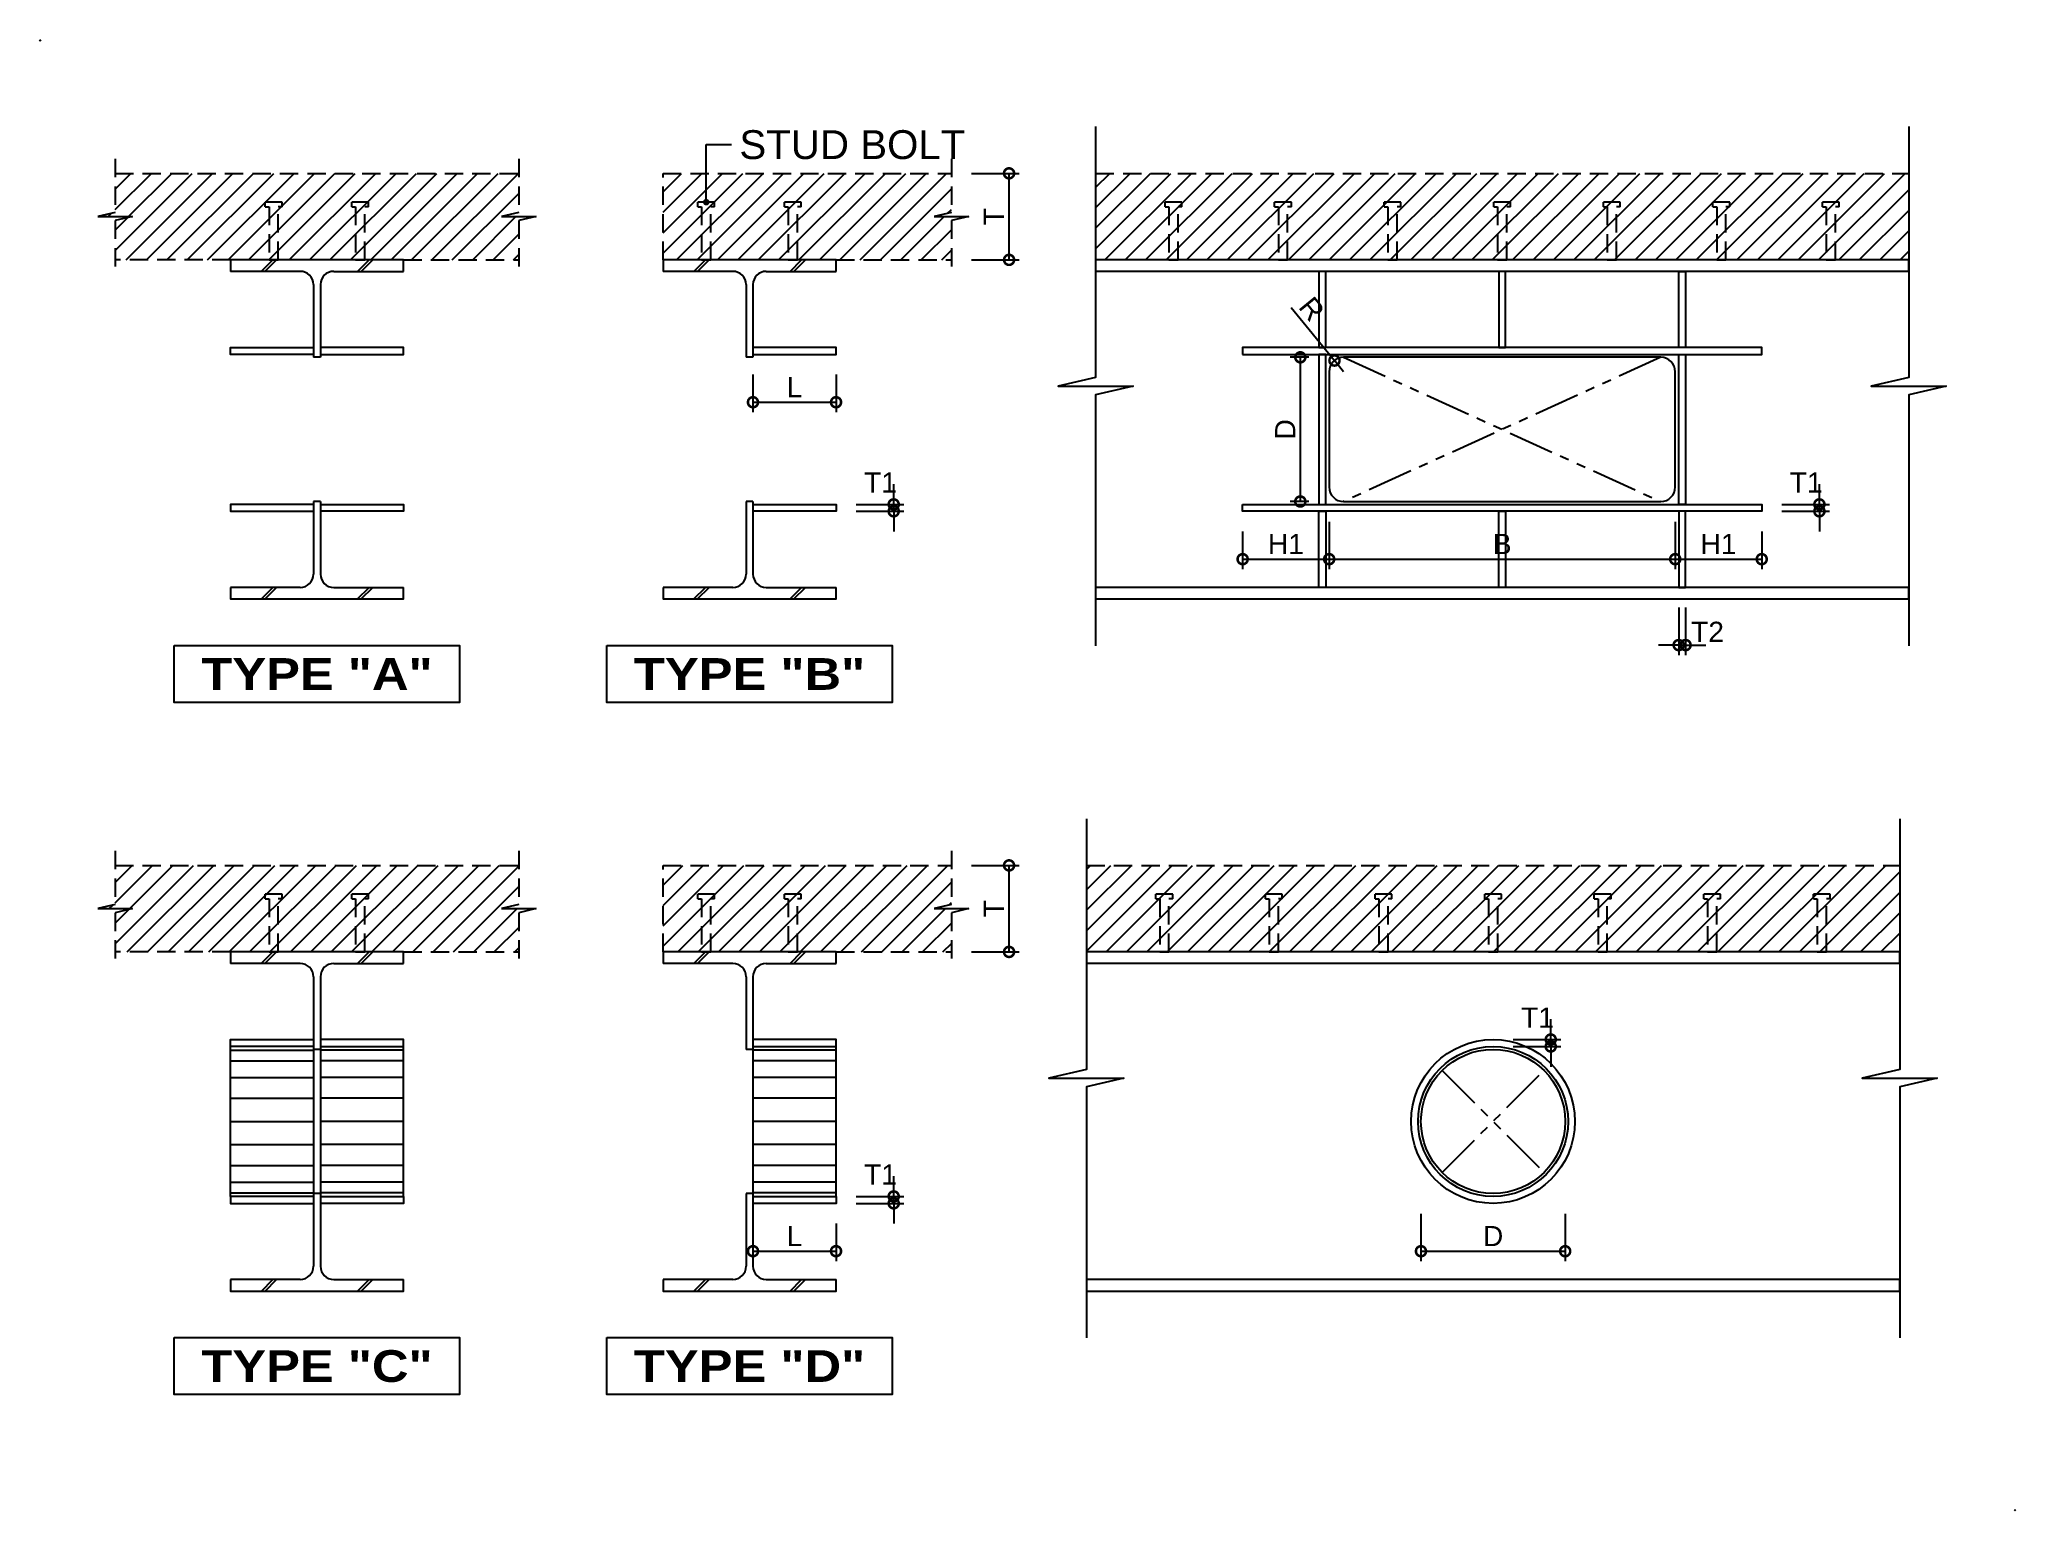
# Model space of a CAD drawing. Header units: millimetres. Extents: x 6012 to 9438, y 2332 to 4882.
import ezdxf
from ezdxf.enums import TextEntityAlignment as Align

# ---------------------------------------------------------------- set-up
doc = ezdxf.new("R2010")
doc.units = ezdxf.units.MM
doc.header["$LTSCALE"] = 5
doc.header["$PDMODE"] = 3
doc.linetypes.add('HIDDEN', pattern=[9.525, 6.35, -3.175])
doc.linetypes.add('PHANTOM2', pattern=[31.75, 15.875, -3.175, 3.175, -3.175, 3.175, -3.175])
doc.layers.get('Defpoints').update_dxf_attribs({"color": 251})
for name, color, linetype in [('Dimension', 1, 'Continuous'), ('Dummy', 252, 'Continuous'), ('Option', 252, 'HIDDEN'), ('Option-Hatch', 251, 'HIDDEN'), ('Steel', 7, 'Continuous'), ('Text', 3, 'HIDDEN'), ('WebOpen', 3, 'Continuous')]:
    doc.layers.add(name, color=color, linetype=linetype)
doc.styles.add('DimText', font='arial.ttf')
doc.styles.add('Legend', font='arial.ttf')
doc.styles.add('Title', font='ariblk.ttf')
doc.dimstyles.new('Dim', dxfattribs={"dimscale": 35, "dimtxt": 1, "dimasz": 1, "dimexe": 0.5, "dimexo": 1, "dimgap": 0.25, "dimtad": 1, "dimtoh": 1, "dimdec": 0, "dimdsep": 46, "dimtxsty": 'DimText', "dimblk": 'DOTSMALL', "dimcen": 1, "dimclrd": 256, "dimclre": 256, "dimclrt": 7, "dimadec": 0, "dimazin": 0, "dimtfac": 1, "dimtdec": 0, "dimtix": 1, "dimtmove": 2, "dimatfit": 3, "dimldrblk": 'DOTSMALL', "dimfxl": 0, "dimtolj": 1, "dimtzin": 0, "dimarcsym": 0})
pattern_1 = [(45, (0, 0), (-17.67767, 17.67767), [])]

# ---------------------------------------------------------------- blocks, each defined once
blk = doc.blocks.new('*U33')
for p, q in [((275, 125), (-275, 125)), ((-300, 100), (-300, -100)), ((300, -100), (300, 100)), ((-275, -125), (275, -125))]:
    blk.add_line(p, q)
at = {"color": 1, "linetype": 'PHANTOM2'}
for p, q in [((-275, 125), (275, -125)), ((275, 125), (-275, -125))]:
    blk.add_line(p, q, dxfattribs=at)
for points in [[(-450, 130), (450, 130), (450, 142), (-450, 142)], [(-450, -130), (450, -130), (450, -142), (-450, -142)]]:
    blk.add_lwpolyline(points, close=True)
for centre, start, end in [((-275, 100), 90, 180), ((275, 100), 0, 90), ((-275, -100), 180, 270), ((275, -100), 270, 0)]:
    blk.add_arc(centre, 25, start, end)
blk = doc.blocks.new('*U28')
for p, q in [((0, -20), (-1410, -20)), ((0, -568), (-1410, -568))]:
    blk.add_line(p, q)
for points in [[(0, -20), (0, 0), (-1410, 0)], [(-1410, -588), (0, -588), (0, -568)]]:
    blk.add_lwpolyline(points)
blk = doc.blocks.new('*U15')
blk.add_lwpolyline([(-450, 0), (-15, 0), (0, -65), (0, 0), (0, 65), (15, 0), (450, 0)])
blk = doc.blocks.new('*U7')
at = {"color": 1}
for p, q in [((-96.6, -20), (-76.6, 0)), ((-90.2, -20), (-70.2, 0)), ((70.3, -20), (90.3, 0)), ((76.8, -20), (96.8, 0)), ((-96.4, -588), (-76.4, -568)), ((-90, -588), (-70, -568)), ((70.3, -588), (90.3, -568)), ((76.8, -588), (96.8, -568))]:
    blk.add_line(p, q, dxfattribs=at)
for p, q in [((-29, -20), (-150, -20)), ((29, -20), (150, -20)), ((-6, -43), (-6, -169)), ((6, -43), (6, -169)), ((6, -169), (-6, -169)), ((6, -419), (-6, -419)), ((-6, -419), (-6, -545)), ((6, -419), (6, -545)), ((-29, -568), (-150, -568)), ((29, -568), (150, -568))]:
    blk.add_line(p, q)
for points in [[(150, -20), (150, 0), (-150, 0), (-150, -20)], [(-150, -568), (-150, -588), (150, -588), (150, -568)]]:
    blk.add_lwpolyline(points)
for centre, start, end in [((-29, -43), 0, 90), ((29, -43), 90, 180), ((-29, -545), 270, 0), ((29, -545), 180, 270)]:
    blk.add_arc(centre, 23, start, end)
blk = doc.blocks.new('*U2')
for p, q in [((14.5, 100), (-14.5, 100)), ((-14.5, 92), (-14.5, 100)), ((-14.5, 92), (-8, 92)), ((-8, 92), (-8, 0)), ((8, 0), (8, 92)), ((14.5, 92), (8, 92)), ((14.5, 92), (14.5, 100)), ((-8, 0), (8, 0))]:
    blk.add_line(p, q)
blk = doc.blocks.new('*U4')
blk.add_lwpolyline([(-100, 0), (-7, 0), (0, -30), (0, 0), (0, 30), (7, 0), (100, 0)])
blk = doc.blocks.new('*U9')
for points in [[(-6, 130), (-150, 130), (-150, 142), (-6, 142)], [(6, 130), (150, 130), (150, 142), (6, 142)], [(-6, -130), (-150, -130), (-150, -142), (-6, -142)], [(6, -130), (150, -130), (150, -142), (6, -142)]]:
    blk.add_lwpolyline(points)
blk = doc.blocks.new('_DotSmall')
at = {"color": 0, "linetype": 'ByBlock', "const_width": 0.5}
blk.add_lwpolyline([(-0.0625, 0, 1), (0.0625, 0, 1)], format="xyb", close=True, dxfattribs=at)
blk = doc.blocks.new('*D17')
at = {"layer": 'Defpoints', "color": 0}
for p in [(8247.9, 4081.2), (8847.9, 4081.2), (8847.9, 3981.2)]:
    blk.add_point(p, dxfattribs=at)
at = {"layer": 'Dimension', "lineweight": -2}
for p, q in [((8247.9, 4046.2), (8247.9, 3963.8)), ((8847.9, 4046.2), (8847.9, 3963.8)), ((8247.9, 3981.2), (8847.9, 3981.2))]:
    blk.add_line(p, q, dxfattribs=at)
at = {"layer": 'Dimension', "lineweight": -2, "xscale": 35, "yscale": 35, "zscale": 35, "rotation": 180}
blk.add_blockref('_DotSmall', (8247.9, 3981.2), dxfattribs=at)
at = {"layer": 'Dimension', "lineweight": -2, "xscale": 35, "yscale": 35, "zscale": 35}
blk.add_blockref('_DotSmall', (8847.9, 3981.2), dxfattribs=at)
at = {"layer": 'Dimension', "color": 7, "insert": (8547.9, 4007.5), "char_height": 35, "attachment_point": 5, "style": 'DimText'}
blk.add_mtext('\\A1;B', dxfattribs=at)
blk = doc.blocks.new('*D18')
at = {"layer": 'Defpoints', "color": 0}
for p in [(8247.9, 4331.2), (8197.9, 4081.2), (8247.9, 4081.2)]:
    blk.add_point(p, dxfattribs=at)
at = {"layer": 'Dimension', "lineweight": -2}
for p, q in [((8212.9, 4331.2), (8180.4, 4331.2)), ((8197.9, 4331.2), (8197.9, 4081.2)), ((8212.9, 4081.2), (8180.4, 4081.2))]:
    blk.add_line(p, q, dxfattribs=at)
at = {"layer": 'Dimension', "lineweight": -2, "xscale": 35, "yscale": 35, "zscale": 35}
for p, rotation in [((8197.9, 4331.2), 90), ((8197.9, 4081.2), 270)]:
    blk.add_blockref('_DotSmall', p, dxfattribs=dict(at, rotation=rotation))
at = {"layer": 'Dimension', "color": 7, "insert": (8171.6, 4206.3), "char_height": 35, "attachment_point": 5, "rotation": 90, "style": 'DimText'}
blk.add_mtext('\\A1;D', dxfattribs=at)
blk = doc.blocks.new('*D19')
at = {"layer": 'Defpoints', "color": 0}
for p in [(8847.9, 4081.2), (8997.9, 4064.2), (8997.9, 3981.2)]:
    blk.add_point(p, dxfattribs=at)
at = {"layer": 'Dimension', "lineweight": -2}
for p, q in [((8847.9, 4046.2), (8847.9, 3963.8)), ((8997.9, 4029.2), (8997.9, 3963.8)), ((8847.9, 3981.2), (8997.9, 3981.2))]:
    blk.add_line(p, q, dxfattribs=at)
at = {"layer": 'Dimension', "lineweight": -2, "xscale": 35, "yscale": 35, "zscale": 35, "rotation": 180}
blk.add_blockref('_DotSmall', (8847.9, 3981.2), dxfattribs=at)
at = {"layer": 'Dimension', "lineweight": -2, "xscale": 35, "yscale": 35, "zscale": 35}
blk.add_blockref('_DotSmall', (8997.9, 3981.2), dxfattribs=at)
at = {"layer": 'Dimension', "color": 7, "insert": (8922.9, 4007.6), "char_height": 35, "attachment_point": 5, "style": 'DimText'}
blk.add_mtext('\\A1;H1', dxfattribs=at)
blk = doc.blocks.new('*D20')
at = {"layer": 'Defpoints', "color": 0}
for p in [(8997.9, 4076.2), (8997.9, 4064.2), (9097.9, 4076.2)]:
    blk.add_point(p, dxfattribs=at)
at = {"layer": 'Dimension', "lineweight": -2}
for p, q in [((9097.9, 4076.2), (9097.9, 4111.2)), ((9032.9, 4076.2), (9115.4, 4076.2)), ((9032.9, 4064.2), (9115.4, 4064.2)), ((9097.9, 4064.2), (9097.9, 4076.2)), ((9097.9, 4064.2), (9097.9, 4029.2))]:
    blk.add_line(p, q, dxfattribs=at)
at = {"layer": 'Dimension', "lineweight": -2, "xscale": 35, "yscale": 35, "zscale": 35}
for p, rotation in [((9097.9, 4076.2), 270), ((9097.9, 4064.2), 90)]:
    blk.add_blockref('_DotSmall', p, dxfattribs=dict(at, rotation=rotation))
at = {"layer": 'Dimension', "color": 7, "insert": (9074.9, 4114.2), "char_height": 35, "attachment_point": 5, "style": 'DimText'}
blk.add_mtext('\\A1;T1', dxfattribs=at)
blk = doc.blocks.new('*D21')
at = {"layer": 'Defpoints', "color": 0}
for p in [(8853.9, 3932.2), (8865.9, 3932.2), (8865.9, 3832.2)]:
    blk.add_point(p, dxfattribs=at)
at = {"layer": 'Dimension', "lineweight": -2}
for p, q in [((8853.9, 3897.2), (8853.9, 3814.8)), ((8865.9, 3897.2), (8865.9, 3814.8)), ((8853.9, 3832.2), (8818.9, 3832.2)), ((8853.9, 3832.2), (8865.9, 3832.2)), ((8865.9, 3832.2), (8900.9, 3832.2))]:
    blk.add_line(p, q, dxfattribs=at)
at = {"layer": 'Dimension', "lineweight": -2, "xscale": 35, "yscale": 35, "zscale": 35}
blk.add_blockref('_DotSmall', (8853.9, 3832.2), dxfattribs=at)
at = {"layer": 'Dimension', "lineweight": -2, "xscale": 35, "yscale": 35, "zscale": 35, "rotation": 180}
blk.add_blockref('_DotSmall', (8865.9, 3832.2), dxfattribs=at)
at = {"layer": 'Dimension', "color": 7, "insert": (8903.9, 3855.2), "char_height": 35, "attachment_point": 5, "style": 'DimText'}
blk.add_mtext('\\A1;T2', dxfattribs=at)
blk = doc.blocks.new('*D22')
at = {"layer": 'Defpoints', "color": 0}
for p in [(8257.1, 4325.6), (8272.9, 4306.2)]:
    blk.add_point(p, dxfattribs=at)
at = {"layer": 'Dimension', "lineweight": -2}
for p in [(8182.3, 4417.3), (8272.9, 4306.2)]:
    blk.add_line(p, (8257.1, 4325.6), dxfattribs=at)
at = {"layer": 'Dimension', "lineweight": -2, "xscale": 35, "yscale": 35, "zscale": 35, "rotation": 309.2086463795389}
blk.add_blockref('_DotSmall', (8257.1, 4325.6), dxfattribs=at)
at = {"layer": 'Dimension', "color": 7, "insert": (8217.9, 4415.2), "char_height": 35, "attachment_point": 5, "rotation": 309.2086, "style": 'DimText'}
blk.add_mtext('\\A1;R', dxfattribs=at)
blk = doc.blocks.new('*U10')
for p, q in [((-150, -130), (-150, 130)), ((-6, 125), (-6, -125)), ((6, 125), (6, -125)), ((150, -130), (150, 130))]:
    blk.add_line(p, q)
at = {"color": 251}
for p, q in [((-150, 123.6), (-6, 123.6)), ((-150, 105.2), (-6, 105.2)), ((150, 123.6), (6, 123.6)), ((150, 105.2), (6, 105.2)), ((-150, 76.4), (-6, 76.4)), ((150, 76.4), (6, 76.4)), ((-150, 40.2), (-6, 40.2)), ((150, 40.2), (6, 40.2)), ((-150, 0), (-6, 0)), ((150, 0), (6, 0)), ((-150, -40.2), (-6, -40.2)), ((150, -40.2), (6, -40.2)), ((-150, -76.4), (-6, -76.4)), ((150, -76.4), (6, -76.4)), ((-150, -105.2), (-6, -105.2)), ((-150, -123.6), (-6, -123.6)), ((150, -105.2), (6, -105.2)), ((150, -123.6), (6, -123.6))]:
    blk.add_line(p, q, dxfattribs=at)
for points in [[(-6, 130), (-150, 130), (-150, 142), (-6, 142)], [(6, 130), (150, 130), (150, 142), (6, 142)], [(-6, -130), (-150, -130), (-150, -142), (-6, -142)], [(6, -130), (150, -130), (150, -142), (6, -142)]]:
    blk.add_lwpolyline(points)
blk = doc.blocks.new('*D23')
at = {"layer": 'Defpoints', "color": 0}
for p in [(8532.1, 3148.3), (8532.1, 3136.2), (8632.1, 3148.3)]:
    blk.add_point(p, dxfattribs=at)
at = {"layer": 'Dimension', "lineweight": -2}
for p, q in [((8632.1, 3148.3), (8632.1, 3183.3)), ((8567.1, 3148.3), (8649.6, 3148.3)), ((8567.1, 3136.2), (8649.6, 3136.2)), ((8632.1, 3136.2), (8632.1, 3148.3)), ((8632.1, 3136.2), (8632.1, 3101.2))]:
    blk.add_line(p, q, dxfattribs=at)
at = {"layer": 'Dimension', "lineweight": -2, "xscale": 35, "yscale": 35, "zscale": 35}
for p, rotation in [((8632.1, 3148.3), 270), ((8632.1, 3136.2), 90)]:
    blk.add_blockref('_DotSmall', p, dxfattribs=dict(at, rotation=rotation))
at = {"layer": 'Dimension', "color": 7, "insert": (8609.1, 3186.2), "char_height": 35, "attachment_point": 5, "style": 'DimText'}
blk.add_mtext('\\A1;T1', dxfattribs=at)
blk = doc.blocks.new('*D24')
at = {"layer": 'Defpoints', "color": 0}
for p in [(8407.1, 2881.2), (8657.1, 2881.2), (8657.1, 2781.2)]:
    blk.add_point(p, dxfattribs=at)
at = {"layer": 'Dimension', "lineweight": -2}
for p, q in [((8407.1, 2846.2), (8407.1, 2763.8)), ((8657.1, 2846.2), (8657.1, 2763.8)), ((8407.1, 2781.2), (8657.1, 2781.2))]:
    blk.add_line(p, q, dxfattribs=at)
at = {"layer": 'Dimension', "lineweight": -2, "xscale": 35, "yscale": 35, "zscale": 35, "rotation": 180}
blk.add_blockref('_DotSmall', (8407.1, 2781.2), dxfattribs=at)
at = {"layer": 'Dimension', "lineweight": -2, "xscale": 35, "yscale": 35, "zscale": 35}
blk.add_blockref('_DotSmall', (8657.1, 2781.2), dxfattribs=at)
at = {"layer": 'Dimension', "color": 7, "insert": (8532.1, 2807.5), "char_height": 35, "attachment_point": 5, "style": 'DimText'}
blk.add_mtext('\\A1;D', dxfattribs=at)
blk = doc.blocks.new('*U6')
at = {"color": 1}
for p, q in [((-96.6, -20), (-76.6, 0)), ((-90.2, -20), (-70.2, 0)), ((70.3, -20), (90.3, 0)), ((76.8, -20), (96.8, 0)), ((-96.4, -588), (-76.4, -568)), ((-90, -588), (-70, -568)), ((70.3, -588), (90.3, -568)), ((76.8, -588), (96.8, -568))]:
    blk.add_line(p, q, dxfattribs=at)
for p, q in [((-29, -20), (-150, -20)), ((29, -20), (150, -20)), ((-6, -43), (-6, -169)), ((6, -43), (6, -169)), ((6, -169), (-6, -169)), ((6, -419), (-6, -419)), ((-6, -419), (-6, -545)), ((6, -419), (6, -545)), ((-29, -568), (-150, -568)), ((29, -568), (150, -568))]:
    blk.add_line(p, q)
for points in [[(150, -20), (150, 0), (-150, 0), (-150, -20)], [(-150, -568), (-150, -588), (150, -588), (150, -568)]]:
    blk.add_lwpolyline(points)
for centre, start, end in [((-29, -43), 0, 90), ((29, -43), 90, 180), ((-29, -545), 270, 0), ((29, -545), 180, 270)]:
    blk.add_arc(centre, 23, start, end)
blk = doc.blocks.new('*D25')
at = {"layer": 'Defpoints', "color": 0}
for p in [(7592.9, 4650.2), (7692.9, 4650.2), (7592.9, 4500.2)]:
    blk.add_point(p, dxfattribs=at)
at = {"layer": 'Dimension', "lineweight": -2}
for p, q in [((7627.9, 4650.2), (7710.4, 4650.2)), ((7692.9, 4500.2), (7692.9, 4650.2)), ((7627.9, 4500.2), (7710.4, 4500.2))]:
    blk.add_line(p, q, dxfattribs=at)
at = {"layer": 'Dimension', "lineweight": -2, "xscale": 35, "yscale": 35, "zscale": 35}
for p, rotation in [((7692.9, 4650.2), 90), ((7692.9, 4500.2), 270)]:
    blk.add_blockref('_DotSmall', p, dxfattribs=dict(at, rotation=rotation))
at = {"layer": 'Dimension', "color": 7, "insert": (7666.6, 4575.3), "char_height": 35, "attachment_point": 5, "rotation": 90, "style": 'DimText'}
blk.add_mtext('\\A1;T', dxfattribs=at)
blk = doc.blocks.new('*U11')
for points in [[(6, 130), (150, 130), (150, 142), (6, 142)], [(6, -130), (150, -130), (150, -142), (6, -142)]]:
    blk.add_lwpolyline(points)
blk = doc.blocks.new('*D26')
at = {"layer": 'Defpoints', "color": 0}
for p in [(7592.9, 3450.2), (7692.9, 3450.2), (7592.9, 3300.2)]:
    blk.add_point(p, dxfattribs=at)
at = {"layer": 'Dimension', "lineweight": -2}
for p, q in [((7627.9, 3450.2), (7710.4, 3450.2)), ((7692.9, 3300.2), (7692.9, 3450.2)), ((7627.9, 3300.2), (7710.4, 3300.2))]:
    blk.add_line(p, q, dxfattribs=at)
at = {"layer": 'Dimension', "lineweight": -2, "xscale": 35, "yscale": 35, "zscale": 35}
for p, rotation in [((7692.9, 3450.2), 90), ((7692.9, 3300.2), 270)]:
    blk.add_blockref('_DotSmall', p, dxfattribs=dict(at, rotation=rotation))
at = {"layer": 'Dimension', "color": 7, "insert": (7666.6, 3375.3), "char_height": 35, "attachment_point": 5, "rotation": 90, "style": 'DimText'}
blk.add_mtext('\\A1;T', dxfattribs=at)
blk = doc.blocks.new('*U27')
for p, q in [((6, 125), (6, -125)), ((150, -130), (150, 130))]:
    blk.add_line(p, q)
at = {"color": 251}
for p, q in [((150, 123.6), (6, 123.6)), ((150, 105.2), (6, 105.2)), ((150, 76.4), (6, 76.4)), ((150, 40.2), (6, 40.2)), ((150, 0), (6, 0)), ((150, -40.2), (6, -40.2)), ((150, -76.4), (6, -76.4)), ((150, -105.2), (6, -105.2)), ((150, -123.6), (6, -123.6))]:
    blk.add_line(p, q, dxfattribs=at)
for points in [[(6, 130), (150, 130), (150, 142), (6, 142)], [(6, -130), (150, -130), (150, -142), (6, -142)]]:
    blk.add_lwpolyline(points)
blk = doc.blocks.new('*D29')
at = {"layer": 'Defpoints', "color": 0}
for p in [(8247.9, 4081.2), (8097.9, 4064.2), (8247.9, 3981.2)]:
    blk.add_point(p, dxfattribs=at)
at = {"layer": 'Dimension', "lineweight": -2}
for p, q in [((8247.9, 4046.2), (8247.9, 3963.8)), ((8097.9, 4029.2), (8097.9, 3963.8)), ((8097.9, 3981.2), (8247.9, 3981.2))]:
    blk.add_line(p, q, dxfattribs=at)
at = {"layer": 'Dimension', "lineweight": -2, "xscale": 35, "yscale": 35, "zscale": 35, "rotation": 180}
blk.add_blockref('_DotSmall', (8097.9, 3981.2), dxfattribs=at)
at = {"layer": 'Dimension', "lineweight": -2, "xscale": 35, "yscale": 35, "zscale": 35}
blk.add_blockref('_DotSmall', (8247.9, 3981.2), dxfattribs=at)
at = {"layer": 'Dimension', "color": 7, "insert": (8172.9, 4007.6), "char_height": 35, "attachment_point": 5, "style": 'DimText'}
blk.add_mtext('\\A1;H1', dxfattribs=at)
blk = doc.blocks.new('*D30')
at = {"layer": 'Defpoints', "color": 0}
for p in [(7392.9, 4076.2), (7392.9, 4064.2), (7492.9, 4076.2)]:
    blk.add_point(p, dxfattribs=at)
at = {"layer": 'Dimension', "lineweight": -2}
for p, q in [((7492.9, 4076.2), (7492.9, 4111.2)), ((7427.9, 4076.2), (7510.4, 4076.2)), ((7427.9, 4064.2), (7510.4, 4064.2)), ((7492.9, 4064.2), (7492.9, 4076.2)), ((7492.9, 4064.2), (7492.9, 4029.2))]:
    blk.add_line(p, q, dxfattribs=at)
at = {"layer": 'Dimension', "lineweight": -2, "xscale": 35, "yscale": 35, "zscale": 35}
for p, rotation in [((7492.9, 4076.2), 270), ((7492.9, 4064.2), 90)]:
    blk.add_blockref('_DotSmall', p, dxfattribs=dict(at, rotation=rotation))
at = {"layer": 'Dimension', "color": 7, "insert": (7469.9, 4114.2), "char_height": 35, "attachment_point": 5, "style": 'DimText'}
blk.add_mtext('\\A1;T1', dxfattribs=at)
blk = doc.blocks.new('*D31')
at = {"layer": 'Defpoints', "color": 0}
for p in [(7392.9, 2876.2), (7392.9, 2864.2), (7492.9, 2876.2)]:
    blk.add_point(p, dxfattribs=at)
at = {"layer": 'Dimension', "lineweight": -2}
for p, q in [((7492.9, 2876.2), (7492.9, 2911.2)), ((7427.9, 2876.2), (7510.4, 2876.2)), ((7427.9, 2864.2), (7510.4, 2864.2)), ((7492.9, 2864.2), (7492.9, 2876.2)), ((7492.9, 2864.2), (7492.9, 2829.2))]:
    blk.add_line(p, q, dxfattribs=at)
at = {"layer": 'Dimension', "lineweight": -2, "xscale": 35, "yscale": 35, "zscale": 35}
for p, rotation in [((7492.9, 2876.2), 270), ((7492.9, 2864.2), 90)]:
    blk.add_blockref('_DotSmall', p, dxfattribs=dict(at, rotation=rotation))
at = {"layer": 'Dimension', "color": 7, "insert": (7469.9, 2914.2), "char_height": 35, "attachment_point": 5, "style": 'DimText'}
blk.add_mtext('\\A1;T1', dxfattribs=at)
blk = doc.blocks.new('DCO-OL04')
at = {"const_width": 0.5}
blk.add_lwpolyline([(-0.25, 0, 1), (0.25, 0, 1)], format="xyb", close=True, dxfattribs=at)
blk = doc.blocks.new('*D35')
at = {"layer": 'Defpoints', "color": 0}
for p in [(7248.9, 4336.2), (7392.9, 4336.2), (7392.9, 4253.3)]:
    blk.add_point(p, dxfattribs=at)
at = {"layer": 'Dimension', "lineweight": -2}
for p, q in [((7248.9, 4301.2), (7248.9, 4235.8)), ((7392.9, 4301.2), (7392.9, 4235.8)), ((7248.9, 4253.3), (7392.9, 4253.3))]:
    blk.add_line(p, q, dxfattribs=at)
at = {"layer": 'Dimension', "lineweight": -2, "xscale": 35, "yscale": 35, "zscale": 35, "rotation": 180}
blk.add_blockref('_DotSmall', (7248.9, 4253.3), dxfattribs=at)
at = {"layer": 'Dimension', "lineweight": -2, "xscale": 35, "yscale": 35, "zscale": 35}
blk.add_blockref('_DotSmall', (7392.9, 4253.3), dxfattribs=at)
at = {"layer": 'Dimension', "color": 7, "insert": (7320.9, 4279.5), "char_height": 35, "attachment_point": 5, "style": 'DimText'}
blk.add_mtext('\\A1;L', dxfattribs=at)
blk = doc.blocks.new('*D36')
at = {"layer": 'Defpoints', "color": 0}
for p in [(7248.9, 2864.2), (7392.9, 2864.2), (7392.9, 2781.3)]:
    blk.add_point(p, dxfattribs=at)
at = {"layer": 'Dimension', "lineweight": -2}
for p, q in [((7248.9, 2829.2), (7248.9, 2763.8)), ((7392.9, 2829.2), (7392.9, 2763.8)), ((7248.9, 2781.3), (7392.9, 2781.3))]:
    blk.add_line(p, q, dxfattribs=at)
at = {"layer": 'Dimension', "lineweight": -2, "xscale": 35, "yscale": 35, "zscale": 35, "rotation": 180}
blk.add_blockref('_DotSmall', (7248.9, 2781.3), dxfattribs=at)
at = {"layer": 'Dimension', "lineweight": -2, "xscale": 35, "yscale": 35, "zscale": 35}
blk.add_blockref('_DotSmall', (7392.9, 2781.3), dxfattribs=at)
at = {"layer": 'Dimension', "color": 7, "insert": (7320.9, 2807.5), "char_height": 35, "attachment_point": 5, "style": 'DimText'}
blk.add_mtext('\\A1;L', dxfattribs=at)

msp = doc.modelspace()

# ---------------------------------------------------------------- hatches: boundary and pattern name
at = {"layer": 'Option-Hatch'}
h = msp.add_hatch(dxfattribs=at)
h.set_pattern_fill('_USER', color=256, scale=25, angle=45, pattern_type=0)
h.set_pattern_definition(pattern_1)
h.paths.add_polyline_path([(6142.9, 4650.2), (6142.9, 4582.2), (6112.9, 4575.2), (6172.9, 4575.2), (6142.9, 4568.2), (6142.9, 4500.2), (6842.9, 4500.2), (6842.9, 4568.2), (6872.9, 4575.2), (6812.9, 4575.2), (6842.9, 4582.2), (6842.9, 4650.2)])
h = msp.add_hatch(dxfattribs=at)
h.set_pattern_fill('_USER', color=256, scale=25, angle=45, pattern_type=0)
h.set_pattern_definition(pattern_1)
h.paths.add_polyline_path([(7092.9, 4500.2), (7592.9, 4500.2), (7592.9, 4568.2), (7622.9, 4575.2), (7562.9, 4575.2), (7592.9, 4582.2), (7592.9, 4650.2), (7092.9, 4650.2)])
h = msp.add_hatch(dxfattribs=at)
h.set_pattern_fill('_USER', color=256, scale=25, angle=45, pattern_type=0)
h.set_pattern_definition(pattern_1)
h.paths.add_polyline_path([(7842.9, 4650.2), (9252.9, 4650.2), (9252.9, 4500.2), (7842.9, 4500.2)])
h = msp.add_hatch(dxfattribs=at)
h.set_pattern_fill('_USER', color=256, scale=25, angle=45, pattern_type=0)
h.set_pattern_definition(pattern_1)
h.paths.add_polyline_path([(6142.9, 3300.2), (6842.9, 3300.2), (6842.9, 3368.2), (6872.9, 3375.2), (6812.9, 3375.2), (6842.9, 3382.2), (6842.9, 3450.2), (6142.9, 3450.2), (6142.9, 3382.2), (6112.9, 3375.2), (6172.9, 3375.2), (6142.9, 3368.2)])
h = msp.add_hatch(dxfattribs=at)
h.set_pattern_fill('_USER', color=256, scale=25, angle=45, pattern_type=0)
h.set_pattern_definition(pattern_1)
h.paths.add_polyline_path([(7092.9, 3300.2), (7592.9, 3300.2), (7592.9, 3368.2), (7622.9, 3375.2), (7562.9, 3375.2), (7592.9, 3382.2), (7592.9, 3450.2), (7092.9, 3450.2)])
h = msp.add_hatch(dxfattribs=at)
h.set_pattern_fill('_USER', color=256, scale=25, angle=45, pattern_type=0)
h.set_pattern_definition(pattern_1)
h.paths.add_polyline_path([(7827.1, 3450.2), (9237.1, 3450.2), (9237.1, 3300.2), (7827.1, 3300.2)])

# ---------------------------------------------------------------- linework, layer by layer
for p, q in [((7167.9, 4600.2), (7167.9, 4700)), ((7167.9, 4700), (7211.7, 4700))]:
    msp.add_line(p, q)
for points in [[(6245.5, 3831.6), (6740.3, 3831.6), (6740.3, 3732.6), (6245.5, 3732.6)], [(6995.5, 3831.6), (7490.3, 3831.6), (7490.3, 3732.6), (6995.5, 3732.6)], [(6245.5, 2631.6), (6740.3, 2631.6), (6740.3, 2532.6), (6245.5, 2532.6)], [(6995.5, 2631.6), (7490.3, 2631.6), (7490.3, 2532.6), (6995.5, 2532.6)]]:
    msp.add_lwpolyline(points, close=True)
for p in [(6012.9, 4881.2), (9436.9, 2332.6)]:
    msp.add_point(p)
at = {"layer": 'Option'}
for p, q in [((6142.9, 4650.2), (6842.9, 4650.2)), ((7092.9, 4650.2), (7592.9, 4650.2)), ((7092.9, 4500.2), (7092.9, 4650.2)), ((7842.9, 4650.2), (9252.9, 4650.2)), ((6342.9, 4500.2), (6142.9, 4500.2)), ((6642.9, 4500.2), (6842.9, 4500.2)), ((7392.9, 4500.2), (7592.9, 4500.2)), ((6142.9, 3450.2), (6842.9, 3450.2)), ((7092.9, 3450.2), (7592.9, 3450.2)), ((7092.9, 3300.2), (7092.9, 3450.2)), ((7827.1, 3450.2), (9237.1, 3450.2)), ((6342.9, 3300.2), (6142.9, 3300.2)), ((6642.9, 3300.2), (6842.9, 3300.2)), ((7392.9, 3300.2), (7592.9, 3300.2))]:
    msp.add_line(p, q, dxfattribs=at)
at = {"layer": 'WebOpen', "color": 1, "linetype": 'PHANTOM2'}
for p, q in [((8443.7, 3094.6), (8620.5, 2917.9)), ((8443.7, 2917.9), (8620.5, 3094.6))]:
    msp.add_line(p, q, dxfattribs=at)
at = {"layer": 'WebOpen'}
for points in [[(8229.9, 4480.2), (8229.9, 4348.3), (8241.9, 4348.3), (8241.9, 4480.2)], [(8541.9, 4480.2), (8541.9, 4348.3), (8553.9, 4348.3), (8553.9, 4480.2)], [(8865.9, 4480.2), (8865.9, 4348.3), (8853.9, 4348.3), (8853.9, 4480.2)], [(8229.9, 4336.2), (8229.9, 4076.2), (8241.9, 4076.2), (8241.9, 4336.2)], [(8865.9, 4336.2), (8865.9, 4076.2), (8853.9, 4076.2), (8853.9, 4336.2)], [(8229.9, 3932.2), (8229.9, 4064.2), (8241.9, 4064.2), (8241.9, 3932.2)], [(8541.9, 3932.2), (8541.9, 4064.2), (8553.9, 4064.2), (8553.9, 3932.2)], [(8865.9, 3932.2), (8865.9, 4064.2), (8853.9, 4064.2), (8853.9, 3932.2)]]:
    msp.add_lwpolyline(points, close=True, dxfattribs=at)
for radius in [142, 130]:
    msp.add_circle((8532.1, 3006.2), radius, dxfattribs=at)
at = {"layer": 'WebOpen', "color": 7}
msp.add_circle((8532.1, 3006.2), 125, dxfattribs=at)

# ---------------------------------------------------------------- block references
at = {"xscale": 11.2499999999952, "yscale": 11.2499999999952, "zscale": 11.2499999999952, "rotation": 289.416361733878}
msp.add_blockref('DCO-OL04', (7167.9, 4600.2), dxfattribs=at)
msp.add_blockref('*U33', (8547.9, 4206.2))
at = {"layer": 'Dummy', "rotation": 270}
for p in [(7842.9, 4281.2), (9252.9, 4281.2), (7827.1, 3081.2), (9237.1, 3081.2)]:
    msp.add_blockref('*U15', p, dxfattribs=at)
at = {"layer": 'Option', "rotation": 270}
for p in [(6142.9, 4575.2), (6842.9, 4575.2), (7592.9, 4575.2), (6142.9, 3375.2), (6842.9, 3375.2), (7592.9, 3375.2)]:
    msp.add_blockref('*U4', p, dxfattribs=at)
at = {"layer": 'Option'}
for p in [(6417.9, 4500.2), (6567.9, 4500.2), (7167.9, 4500.2), (7317.9, 4500.2), (7977.9, 4500.2), (8167.9, 4500.2), (8357.9, 4500.2), (8547.9, 4500.2), (8737.9, 4500.2), (8927.9, 4500.2), (9117.9, 4500.2), (6417.9, 3300.2), (6567.9, 3300.2), (7167.9, 3300.2), (7317.9, 3300.2), (7962.1, 3300.2), (8152.1, 3300.2), (8342.1, 3300.2), (8532.1, 3300.2), (8722.1, 3300.2), (8912.1, 3300.2), (9102.1, 3300.2)]:
    msp.add_blockref('*U2', p, dxfattribs=at)
at = {"layer": 'Steel'}
for name, p in [('*U7', (6492.9, 4500.2)), ('*U6', (7242.9, 4500.2)), ('*U28', (9252.9, 4500.2)), ('*U7', (6492.9, 3300.2)), ('*U6', (7242.9, 3300.2)), ('*U28', (9237.1, 3300.2))]:
    msp.add_blockref(name, p, dxfattribs=at)
at = {"layer": 'WebOpen'}
for name, p in [('*U9', (6492.9, 4206.2)), ('*U11', (7242.9, 4206.2)), ('*U10', (6492.9, 3006.2)), ('*U27', (7242.9, 3006.2))]:
    msp.add_blockref(name, p, dxfattribs=at)

# ---------------------------------------------------------------- texts
at = {"layer": 'Text', "style": 'Legend'}
msp.add_text('STUD BOLT', height=50, dxfattribs=at).set_placement((7225.3, 4700), align=Align.MIDDLE_LEFT)
at = {"layer": 'Text', "style": 'Title'}
for s, p in [('TYPE "A"', (6492.9, 3782.1)), ('TYPE "B"', (7242.9, 3782.1)), ('TYPE "C"', (6492.9, 2582.1)), ('TYPE "D"', (7242.9, 2582.1))]:
    msp.add_text(s, height=55, dxfattribs=at).set_placement(p, align=Align.MIDDLE_CENTER)

# ---------------------------------------------------------------- dimensions: what is measured, and where the dimension line sits
at = {"layer": 'Dimension'}
for base, p1, p2, angle, text, picture, middle in [((7692.9, 4650.2), (7592.9, 4500.2), (7592.9, 4650.2), 90, 'T', '*D25', (7666.6, 4575.3)), ((8197.9, 4081.2), (8247.9, 4331.2), (8247.9, 4081.2), 270, 'D', '*D18', (8171.6, 4206.3)), ((7692.9, 3450.2), (7592.9, 3300.2), (7592.9, 3450.2), 90, 'T', '*D26', (7666.6, 3375.3))]:
    dim = msp.add_linear_dim(base=base, p1=p1, p2=p2, angle=angle, text=text, dimstyle='Dim', dxfattribs=at)
    dim.commit()
    dim.dimension.update_dxf_attribs({"geometry": picture, "text_midpoint": middle})
dim = msp.add_radius_dim(center=(8272.9, 4306.2), mpoint=(8257.1, 4325.6), text='R', dimstyle='Dim', dxfattribs=at)
dim.commit()
dim.dimension.update_dxf_attribs({"geometry": '*D22', "text_midpoint": (8217.9, 4415.2)})
for base, p1, p2, text, picture, middle in [((7392.9, 4253.3), (7248.9, 4336.2), (7392.9, 4336.2), 'L', '*D35', (7320.9, 4279.5)), ((8247.9, 3981.2), (8097.9, 4064.2), (8247.9, 4081.2), 'H1', '*D29', (8172.9, 4007.6)), ((8847.9, 3981.2), (8247.9, 4081.2), (8847.9, 4081.2), 'B', '*D17', (8547.9, 4007.5)), ((8997.9, 3981.2), (8847.9, 4081.2), (8997.9, 4064.2), 'H1', '*D19', (8922.9, 4007.6)), ((8657.1, 2781.2), (8407.1, 2881.2), (8657.1, 2881.2), 'D', '*D24', (8532.1, 2807.5)), ((7392.9, 2781.2), (7248.9, 2864.2), (7392.9, 2864.2), 'L', '*D36', (7320.9, 2807.5))]:
    dim = msp.add_linear_dim(base=base, p1=p1, p2=p2, text=text, dimstyle='Dim', dxfattribs=at)
    dim.commit()
    dim.dimension.update_dxf_attribs({"geometry": picture, "text_midpoint": middle})
for base, p1, p2, picture, middle in [((7492.9, 4076.2), (7392.9, 4064.2), (7392.9, 4076.2), '*D30', (7469.9, 4114.2)), ((9097.9, 4076.2), (8997.9, 4064.2), (8997.9, 4076.2), '*D20', (9074.9, 4114.2)), ((8632.1, 3148.3), (8532.1, 3136.2), (8532.1, 3148.3), '*D23', (8609.1, 3186.2)), ((7492.9, 2876.2), (7392.9, 2864.2), (7392.9, 2876.2), '*D31', (7469.9, 2914.2))]:
    dim = msp.add_linear_dim(base=base, p1=p1, p2=p2, angle=90, text='T1', dimstyle='Dim', dxfattribs=at)
    dim.commit()
    dim.dimension.update_dxf_attribs({"geometry": picture, "text_midpoint": middle, "dimtype": 160})
dim = msp.add_linear_dim(base=(8865.9, 3832.2), p1=(8853.9, 3932.2), p2=(8865.9, 3932.2), text='T2', dimstyle='Dim', dxfattribs=at)
dim.commit()
dim.dimension.update_dxf_attribs({"geometry": '*D21', "text_midpoint": (8903.9, 3855.2), "dimtype": 160})

doc.saveas('drawing.dxf')
